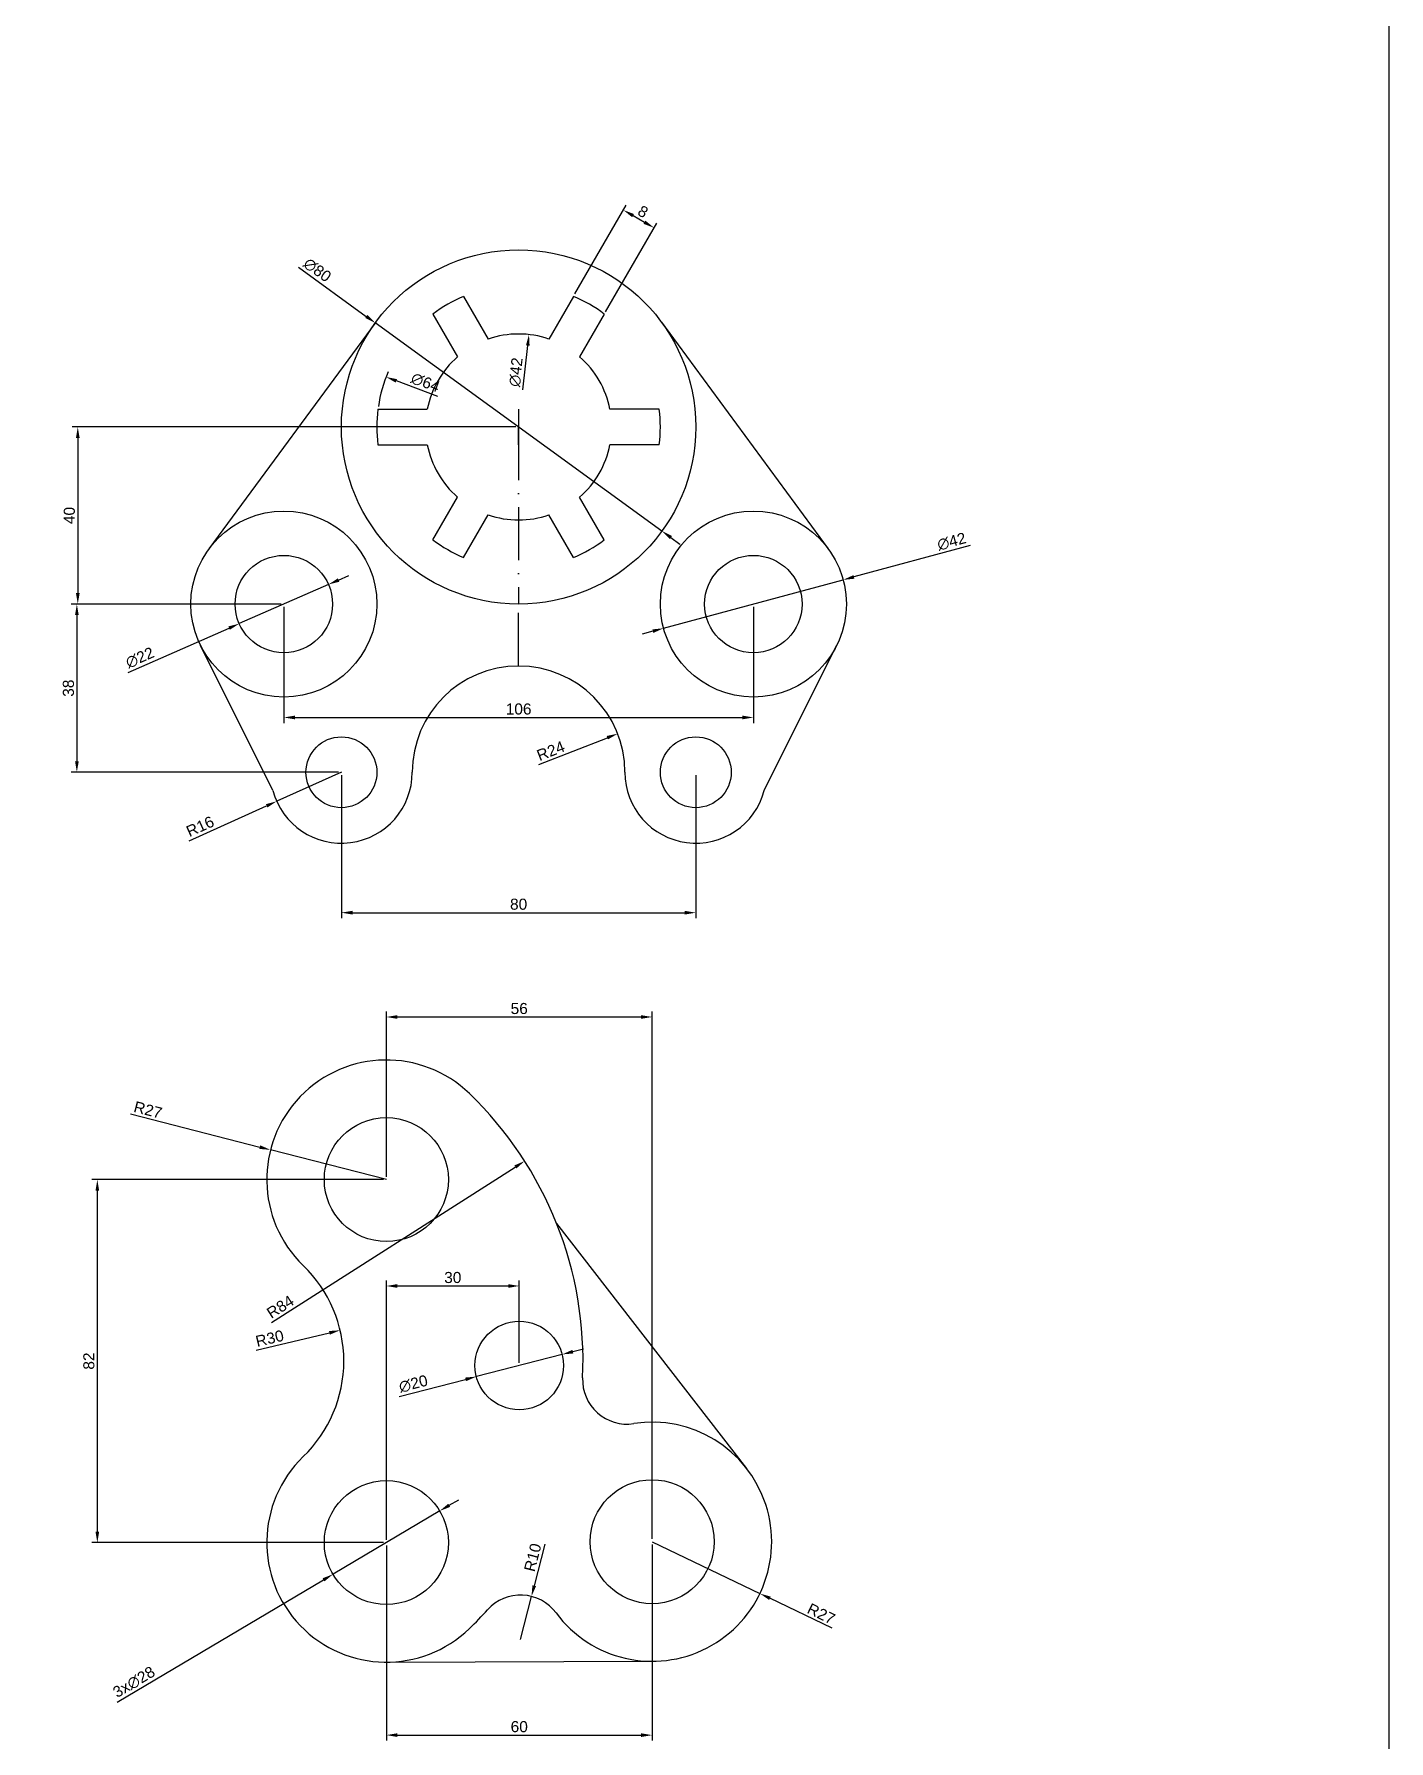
# Model space of a CAD drawing. Header units: millimetres. Extents: x 2016 to 2627, y 1255 to 2415.
# Drawn here: x 2320.9 to 2626.7, y 1773.8 to 2159.3 of the extents above; entities that cross this region are included whole.
import ezdxf

# ---------------------------------------------------------------- set-up
doc = ezdxf.new("R2010")
doc.units = ezdxf.units.MM
doc.linetypes.add('ACAD_ISO10W100', pattern=[18, 12, -3, 0, -3])
doc.styles.get("Standard").update_dxf_attribs({"font": 'arial.ttf'})
doc.dimstyles.new('ISO-25', dxfattribs={"dimtxt": 2.5, "dimasz": 2.5, "dimexe": 1.25, "dimexo": 0.625, "dimtad": 1, "dimtxsty": 'Standard', "dimcen": 2.5, "dimadec": 0, "dimazin": 0, "dimtfac": 1, "dimtmove": 0, "dimatfit": 3, "dimfxl": 1, "dimarcsym": 0})

# ---------------------------------------------------------------- blocks, each defined once
blk = doc.blocks.new('*U17')
for points in [[(-5.44, 4), (5.69, 4)], [(-5.44, -4), (5.69, -4)]]:
    blk.add_lwpolyline(points)
blk.add_arc((26.31, 0), 32, 172.8192, 187.1808)
blk = doc.blocks.new('*U18')
at = {"color": 0, "linetype": 'ByBlock', "lineweight": -2, "transparency": 16777216}
for p, rotation in [((2431.73, 2084.89), 299.9999999999999), ((2458.04, 2084.89), 239.9999999999999), ((2471.2, 2062.11), 180), ((2431.73, 2039.33), 59.99999999999999), ((2458.04, 2039.33), 120)]:
    blk.add_blockref('*U17', p, dxfattribs=dict(at, rotation=rotation))
blk.add_blockref('*U17', (2418.58, 2062.11), dxfattribs=at)
blk = doc.blocks.new('*D19')
at = {"color": 0, "lineweight": -2, "transparency": 16777216}
for p, q in [((2442.96, 2100.65), (2454.53, 2120.68)), ((2449.89, 2096.65), (2461.46, 2116.68)), ((2456.07, 2118.35), (2458.67, 2116.85))]:
    blk.add_line(p, q, dxfattribs=at)
at = {"color": 0, "transparency": 16777216}
for points in [[(2456.28, 2118.71), (2455.86, 2117.99), (2453.9, 2119.6)], [(2458.87, 2117.21), (2458.46, 2116.49), (2460.83, 2115.6)]]:
    blk.add_solid(points, dxfattribs=at)
at = {"layer": 'Defpoints', "color": 0, "transparency": 16777216}
for p in [(2460.83, 2115.6), (2442.65, 2100.11), (2449.58, 2096.11)]:
    blk.add_point(p, dxfattribs=at)
at = {"color": 0, "transparency": 16777216, "insert": (2458.32, 2119.24), "char_height": 2.5, "attachment_point": 5, "rotation": 330}
blk.add_mtext('8', dxfattribs=at)
blk = doc.blocks.new('*D20')
at = {"color": 0, "lineweight": -2, "transparency": 16777216}
blk.add_line((2431.18, 2079.03), (2432.3, 2088.99), dxfattribs=at)
at = {"color": 0, "transparency": 16777216}
blk.add_solid([(2431.89, 2089.04), (2432.72, 2088.95), (2432.58, 2091.48)], dxfattribs=at)
at = {"layer": 'Defpoints', "color": 0, "transparency": 16777216}
for p in [(2432.58, 2091.48), (2427.9, 2049.74)]:
    blk.add_point(p, dxfattribs=at)
at = {"color": 0, "transparency": 16777216, "insert": (2429.64, 2082.99), "char_height": 2.5, "attachment_point": 5, "rotation": 83.5967}
blk.add_mtext('∅42', dxfattribs=at)
blk = doc.blocks.new('*D21')
at = {"color": 0, "lineweight": -2, "transparency": 16777216}
for p, q in [((2380.58, 2106.67), (2395.85, 2095.58)), ((2462.6, 2047.1), (2397.87, 2094.11)), ((2464.63, 2045.64), (2466.65, 2044.17))]:
    blk.add_line(p, q, dxfattribs=at)
at = {"color": 0, "transparency": 16777216}
for points in [[(2396.1, 2095.92), (2395.61, 2095.25), (2397.87, 2094.11)], [(2464.87, 2045.97), (2464.38, 2045.3), (2462.6, 2047.1)]]:
    blk.add_solid(points, dxfattribs=at)
at = {"layer": 'Defpoints', "color": 0, "transparency": 16777216}
for p in [(2397.87, 2094.11), (2462.6, 2047.1)]:
    blk.add_point(p, dxfattribs=at)
at = {"color": 0, "transparency": 16777216, "insert": (2384.79, 2106.05), "char_height": 2.5, "attachment_point": 5, "rotation": 324.0113}
blk.add_mtext('∅80', dxfattribs=at)
blk = doc.blocks.new('*D22')
at = {"color": 0, "lineweight": -2, "transparency": 16777216}
blk.add_line((2412.03, 2077.47), (2402.64, 2081.02), dxfattribs=at)
blk.add_arc((2430.24, 2070.61), 32, 157.1038, 171.7002, dxfattribs=at)
at = {"color": 0, "transparency": 16777216}
blk.add_solid([(2402.78, 2081.41), (2402.49, 2080.63), (2400.3, 2081.9)], dxfattribs=at)
at = {"layer": 'Defpoints', "color": 0, "transparency": 16777216}
for p in [(2400.3, 2081.9), (2460.18, 2059.32)]:
    blk.add_point(p, dxfattribs=at)
at = {"color": 0, "transparency": 16777216, "insert": (2409.2, 2080.65), "char_height": 2.5, "attachment_point": 5, "rotation": 339.342}
blk.add_mtext('∅64', dxfattribs=at)
blk = doc.blocks.new('*D23')
at = {"color": 0, "lineweight": -2, "transparency": 16777216}
for p, q in [((2429.61, 2070.61), (2329.47, 2070.61)), ((2330.72, 2068.11), (2330.72, 2033.11)), ((2376.61, 2030.61), (2329.47, 2030.61))]:
    blk.add_line(p, q, dxfattribs=at)
at = {"color": 0, "transparency": 16777216}
for points in [[(2330.3, 2068.11), (2331.14, 2068.11), (2330.72, 2070.61)], [(2330.3, 2033.11), (2331.14, 2033.11), (2330.72, 2030.61)]]:
    blk.add_solid(points, dxfattribs=at)
at = {"layer": 'Defpoints', "color": 0, "transparency": 16777216}
for p in [(2430.24, 2070.61), (2330.72, 2030.61), (2377.24, 2030.61)]:
    blk.add_point(p, dxfattribs=at)
at = {"color": 0, "transparency": 16777216, "insert": (2328.82, 2050.61), "char_height": 2.5, "attachment_point": 5, "rotation": 90}
blk.add_mtext('40', dxfattribs=at)
blk = doc.blocks.new('*D24')
at = {"color": 0, "lineweight": -2, "transparency": 16777216}
for p, q in [((2376.61, 2030.61), (2329.26, 2030.61)), ((2330.51, 2028.11), (2330.51, 1995.11)), ((2389.61, 1992.61), (2329.26, 1992.61))]:
    blk.add_line(p, q, dxfattribs=at)
at = {"color": 0, "transparency": 16777216}
for points in [[(2330.1, 2028.11), (2330.93, 2028.11), (2330.51, 2030.61)], [(2330.1, 1995.11), (2330.93, 1995.11), (2330.51, 1992.61)]]:
    blk.add_solid(points, dxfattribs=at)
at = {"layer": 'Defpoints', "color": 0, "transparency": 16777216}
for p in [(2377.24, 2030.61), (2330.51, 1992.61), (2390.24, 1992.61)]:
    blk.add_point(p, dxfattribs=at)
at = {"color": 0, "transparency": 16777216, "insert": (2328.61, 2011.61), "char_height": 2.5, "attachment_point": 5, "rotation": 90}
blk.add_mtext('38', dxfattribs=at)
blk = doc.blocks.new('*D25')
at = {"color": 0, "lineweight": -2, "transparency": 16777216}
for p, q in [((2389.6, 2036.04), (2391.89, 2037.04)), ((2387.31, 2035.03), (2367.17, 2026.19)), ((2342.09, 2015.17), (2364.88, 2025.18))]:
    blk.add_line(p, q, dxfattribs=at)
at = {"color": 0, "transparency": 16777216}
for points in [[(2389.43, 2036.42), (2389.77, 2035.66), (2387.31, 2035.03)], [(2364.71, 2025.56), (2365.05, 2024.8), (2367.17, 2026.19)]]:
    blk.add_solid(points, dxfattribs=at)
at = {"layer": 'Defpoints', "color": 0, "transparency": 16777216}
for p in [(2387.31, 2035.03), (2367.17, 2026.19)]:
    blk.add_point(p, dxfattribs=at)
at = {"color": 0, "transparency": 16777216, "insert": (2344.74, 2018.49), "char_height": 2.5, "attachment_point": 5, "rotation": 23.7102}
blk.add_mtext('∅22', dxfattribs=at)
blk = doc.blocks.new('*D26')
at = {"color": 0, "lineweight": -2, "transparency": 16777216}
for p, q in [((2390.24, 1992.61), (2375.64, 1986.06)), ((2355.83, 1977.16), (2373.36, 1985.03))]:
    blk.add_line(p, q, dxfattribs=at)
at = {"color": 0, "transparency": 16777216}
blk.add_solid([(2373.19, 1985.41), (2373.53, 1984.65), (2375.64, 1986.06)], dxfattribs=at)
at = {"layer": 'Defpoints', "color": 0, "transparency": 16777216}
for p in [(2390.24, 1992.61), (2375.64, 1986.06)]:
    blk.add_point(p, dxfattribs=at)
at = {"color": 0, "transparency": 16777216, "insert": (2358.34, 1980.38), "char_height": 2.5, "attachment_point": 5, "rotation": 24.1722}
blk.add_mtext('R16', dxfattribs=at)
blk = doc.blocks.new('*D27')
at = {"color": 0, "lineweight": -2, "transparency": 16777216}
for p, q in [((2532.15, 2043.81), (2505.93, 2036.73)), ((2462.96, 2025.14), (2503.51, 2036.08)), ((2460.55, 2024.49), (2458.14, 2023.84))]:
    blk.add_line(p, q, dxfattribs=at)
at = {"color": 0, "transparency": 16777216}
for points in [[(2505.82, 2037.14), (2506.04, 2036.33), (2503.51, 2036.08)], [(2460.44, 2024.89), (2460.66, 2024.09), (2462.96, 2025.14)]]:
    blk.add_solid(points, dxfattribs=at)
at = {"layer": 'Defpoints', "color": 0, "transparency": 16777216}
for p in [(2503.51, 2036.08), (2462.96, 2025.14)]:
    blk.add_point(p, dxfattribs=at)
at = {"color": 0, "transparency": 16777216, "insert": (2528, 2044.73), "char_height": 2.5, "attachment_point": 5, "rotation": 15.1013}
blk.add_mtext('∅42', dxfattribs=at)
blk = doc.blocks.new('*D28')
at = {"color": 0, "lineweight": -2, "transparency": 16777216}
for p, q in [((2377.24, 2029.98), (2377.24, 2003.74)), ((2483.24, 2029.98), (2483.24, 2003.74)), ((2379.74, 2004.99), (2480.74, 2004.99))]:
    blk.add_line(p, q, dxfattribs=at)
at = {"color": 0, "transparency": 16777216}
for points in [[(2379.74, 2005.41), (2379.74, 2004.57), (2377.24, 2004.99)], [(2480.74, 2005.41), (2480.74, 2004.57), (2483.24, 2004.99)]]:
    blk.add_solid(points, dxfattribs=at)
at = {"layer": 'Defpoints', "color": 0, "transparency": 16777216}
for p in [(2377.24, 2030.61), (2483.24, 2030.61), (2483.24, 2004.99)]:
    blk.add_point(p, dxfattribs=at)
at = {"color": 0, "transparency": 16777216, "insert": (2430.24, 2006.89), "char_height": 2.5, "attachment_point": 5}
blk.add_mtext('106', dxfattribs=at)
blk = doc.blocks.new('*D29')
at = {"color": 0, "lineweight": -2, "transparency": 16777216}
for p, q in [((2390.24, 1991.98), (2390.24, 1959.65)), ((2470.24, 1991.98), (2470.24, 1959.65)), ((2392.74, 1960.9), (2467.74, 1960.9))]:
    blk.add_line(p, q, dxfattribs=at)
at = {"color": 0, "transparency": 16777216}
for points in [[(2392.74, 1961.32), (2392.74, 1960.48), (2390.24, 1960.9)], [(2467.74, 1961.32), (2467.74, 1960.48), (2470.24, 1960.9)]]:
    blk.add_solid(points, dxfattribs=at)
at = {"layer": 'Defpoints', "color": 0, "transparency": 16777216}
for p in [(2390.24, 1992.61), (2470.24, 1992.61), (2470.24, 1960.9)]:
    blk.add_point(p, dxfattribs=at)
at = {"color": 0, "transparency": 16777216, "insert": (2430.24, 1962.8), "char_height": 2.5, "attachment_point": 5}
blk.add_mtext('80', dxfattribs=at)
blk = doc.blocks.new('*D30')
at = {"color": 0, "lineweight": -2, "transparency": 16777216}
blk.add_line((2434.8, 1994.39), (2450.27, 2000.42), dxfattribs=at)
at = {"color": 0, "transparency": 16777216}
blk.add_solid([(2450.12, 2000.81), (2450.42, 2000.03), (2452.6, 2001.33)], dxfattribs=at)
at = {"layer": 'Defpoints', "color": 0, "transparency": 16777216}
for p in [(2452.6, 2001.33), (2430.24, 1992.61)]:
    blk.add_point(p, dxfattribs=at)
at = {"color": 0, "transparency": 16777216, "insert": (2437.48, 1997.45), "char_height": 2.5, "attachment_point": 5, "rotation": 21.3065}
blk.add_mtext('R24', dxfattribs=at)
blk = doc.blocks.new('*D57')
at = {"color": 0, "lineweight": -2, "transparency": 16777216}
for p, q in [((2342.61, 1915.44), (2371.81, 1907.95)), ((2400.38, 1900.62), (2374.23, 1907.33))]:
    blk.add_line(p, q, dxfattribs=at)
at = {"color": 0, "transparency": 16777216}
blk.add_solid([(2371.91, 1908.35), (2371.7, 1907.54), (2374.23, 1907.33)], dxfattribs=at)
at = {"layer": 'Defpoints', "color": 0, "transparency": 16777216}
for p in [(2374.23, 1907.33), (2400.38, 1900.62)]:
    blk.add_point(p, dxfattribs=at)
at = {"color": 0, "transparency": 16777216, "insert": (2346.57, 1916.36), "char_height": 2.5, "attachment_point": 5, "rotation": 345.6098}
blk.add_mtext('R27', dxfattribs=at)
blk = doc.blocks.new('*D58')
at = {"color": 0, "lineweight": -2, "transparency": 16777216}
for p, q in [((2414.57, 1827.04), (2416.72, 1828.31)), ((2412.42, 1825.76), (2388.34, 1811.47)), ((2339.59, 1782.54), (2386.19, 1810.2))]:
    blk.add_line(p, q, dxfattribs=at)
at = {"color": 0, "transparency": 16777216}
for points in [[(2414.36, 1827.39), (2414.78, 1826.68), (2412.42, 1825.76)], [(2385.98, 1810.55), (2386.4, 1809.84), (2388.34, 1811.47)]]:
    blk.add_solid(points, dxfattribs=at)
at = {"layer": 'Defpoints', "color": 0, "transparency": 16777216}
for p in [(2412.42, 1825.76), (2388.34, 1811.47)]:
    blk.add_point(p, dxfattribs=at)
at = {"color": 0, "transparency": 16777216, "insert": (2343.41, 1787.1), "char_height": 2.5, "attachment_point": 5, "rotation": 30.6853}
blk.add_mtext('3x∅28', dxfattribs=at)
blk = doc.blocks.new('*D59')
at = {"color": 0, "lineweight": -2, "transparency": 16777216}
for p, q in [((2436.16, 1818.29), (2433.76, 1808.87)), ((2430.68, 1796.76), (2433.14, 1806.45))]:
    blk.add_line(p, q, dxfattribs=at)
at = {"color": 0, "transparency": 16777216}
blk.add_solid([(2433.36, 1808.97), (2434.17, 1808.77), (2433.14, 1806.45)], dxfattribs=at)
at = {"layer": 'Defpoints', "color": 0, "transparency": 16777216}
for p in [(2433.14, 1806.45), (2430.68, 1796.76)]:
    blk.add_point(p, dxfattribs=at)
at = {"color": 0, "transparency": 16777216, "insert": (2433.43, 1815.26), "char_height": 2.5, "attachment_point": 5, "rotation": 75.7033}
blk.add_mtext('R10', dxfattribs=at)
blk = doc.blocks.new('*D60')
at = {"color": 0, "lineweight": -2, "transparency": 16777216}
for p, q in [((2400.38, 1817.99), (2400.38, 1773.88)), ((2460.38, 1818.19), (2460.38, 1773.88)), ((2402.88, 1775.13), (2457.88, 1775.13))]:
    blk.add_line(p, q, dxfattribs=at)
at = {"color": 0, "transparency": 16777216}
for points in [[(2402.88, 1775.55), (2402.88, 1774.71), (2400.38, 1775.13)], [(2457.88, 1775.55), (2457.88, 1774.71), (2460.38, 1775.13)]]:
    blk.add_solid(points, dxfattribs=at)
at = {"layer": 'Defpoints', "color": 0, "transparency": 16777216}
for p in [(2400.38, 1818.62), (2460.38, 1818.82), (2460.38, 1775.13)]:
    blk.add_point(p, dxfattribs=at)
at = {"color": 0, "transparency": 16777216, "insert": (2430.38, 1777.03), "char_height": 2.5, "attachment_point": 5}
blk.add_mtext('60', dxfattribs=at)
blk = doc.blocks.new('*D61')
at = {"color": 0, "lineweight": -2, "transparency": 16777216}
blk.add_line((2370.97, 1862.05), (2387.53, 1866), dxfattribs=at)
at = {"color": 0, "transparency": 16777216}
blk.add_solid([(2387.44, 1866.4), (2387.63, 1865.59), (2389.96, 1866.58)], dxfattribs=at)
at = {"layer": 'Defpoints', "color": 0, "transparency": 16777216}
for p in [(2389.96, 1866.58), (2360.78, 1859.62)]:
    blk.add_point(p, dxfattribs=at)
at = {"color": 0, "transparency": 16777216, "insert": (2374.04, 1864.73), "char_height": 2.5, "attachment_point": 5, "rotation": 13.419}
blk.add_mtext('R30', dxfattribs=at)
blk = doc.blocks.new('*D62')
at = {"color": 0, "lineweight": -2, "transparency": 16777216}
blk.add_line((2374.42, 1868.32), (2429.49, 1903.45), dxfattribs=at)
at = {"color": 0, "transparency": 16777216}
blk.add_solid([(2429.27, 1903.8), (2429.71, 1903.1), (2431.6, 1904.8)], dxfattribs=at)
at = {"layer": 'Defpoints', "color": 0, "transparency": 16777216}
for p in [(2431.6, 1904.8), (2360.78, 1859.62)]:
    blk.add_point(p, dxfattribs=at)
at = {"color": 0, "transparency": 16777216, "insert": (2376.44, 1871.86), "char_height": 2.5, "attachment_point": 5, "rotation": 32.5381}
blk.add_mtext('R84', dxfattribs=at)
blk = doc.blocks.new('*D63')
at = {"color": 0, "lineweight": -2, "transparency": 16777216}
for p, q in [((2399.76, 1900.62), (2333.88, 1900.62)), ((2335.13, 1898.12), (2335.13, 1821.12)), ((2399.76, 1818.62), (2333.88, 1818.62))]:
    blk.add_line(p, q, dxfattribs=at)
at = {"color": 0, "transparency": 16777216}
for points in [[(2334.72, 1898.12), (2335.55, 1898.12), (2335.13, 1900.62)], [(2334.72, 1821.12), (2335.55, 1821.12), (2335.13, 1818.62)]]:
    blk.add_solid(points, dxfattribs=at)
at = {"layer": 'Defpoints', "color": 0, "transparency": 16777216}
for p in [(2400.38, 1900.62), (2335.13, 1818.62), (2400.38, 1818.62)]:
    blk.add_point(p, dxfattribs=at)
at = {"color": 0, "transparency": 16777216, "insert": (2333.23, 1859.62), "char_height": 2.5, "attachment_point": 5, "rotation": 90}
blk.add_mtext('82', dxfattribs=at)
blk = doc.blocks.new('*D64')
at = {"color": 0, "lineweight": -2, "transparency": 16777216}
for p, q in [((2460.38, 1818.82), (2484.71, 1807.11)), ((2501, 1799.28), (2486.97, 1806.03))]:
    blk.add_line(p, q, dxfattribs=at)
at = {"color": 0, "transparency": 16777216}
blk.add_solid([(2487.15, 1806.41), (2486.79, 1805.66), (2484.71, 1807.11)], dxfattribs=at)
at = {"layer": 'Defpoints', "color": 0, "transparency": 16777216}
for p in [(2460.38, 1818.82), (2484.71, 1807.11)]:
    blk.add_point(p, dxfattribs=at)
at = {"color": 0, "transparency": 16777216, "insert": (2498.56, 1802.54), "char_height": 2.5, "attachment_point": 5, "rotation": 334.3149}
blk.add_mtext('R27', dxfattribs=at)
blk = doc.blocks.new('*D65')
at = {"color": 0, "lineweight": -2, "transparency": 16777216}
for p, q in [((2442.48, 1861.75), (2444.9, 1862.37)), ((2440.06, 1861.12), (2420.7, 1856.11)), ((2403.31, 1851.62), (2418.28, 1855.49))]:
    blk.add_line(p, q, dxfattribs=at)
at = {"color": 0, "transparency": 16777216}
for points in [[(2442.38, 1862.15), (2442.59, 1861.34), (2440.06, 1861.12)], [(2418.17, 1855.89), (2418.38, 1855.08), (2420.7, 1856.11)]]:
    blk.add_solid(points, dxfattribs=at)
at = {"layer": 'Defpoints', "color": 0, "transparency": 16777216}
for p in [(2440.06, 1861.12), (2420.7, 1856.11)]:
    blk.add_point(p, dxfattribs=at)
at = {"color": 0, "transparency": 16777216, "insert": (2406.47, 1854.47), "char_height": 2.5, "attachment_point": 5, "rotation": 14.4999}
blk.add_mtext('∅20', dxfattribs=at)
blk = doc.blocks.new('*D66')
at = {"color": 0, "lineweight": -2, "transparency": 16777216}
for p, q in [((2400.38, 1819.24), (2400.38, 1877.83)), ((2430.38, 1859.24), (2430.38, 1877.83)), ((2402.88, 1876.58), (2427.88, 1876.58))]:
    blk.add_line(p, q, dxfattribs=at)
at = {"color": 0, "transparency": 16777216}
for points in [[(2402.88, 1877), (2402.88, 1876.16), (2400.38, 1876.58)], [(2427.88, 1877), (2427.88, 1876.16), (2430.38, 1876.58)]]:
    blk.add_solid(points, dxfattribs=at)
at = {"layer": 'Defpoints', "color": 0, "transparency": 16777216}
for p in [(2430.38, 1876.58), (2430.38, 1858.62), (2400.38, 1818.62)]:
    blk.add_point(p, dxfattribs=at)
at = {"color": 0, "transparency": 16777216, "insert": (2415.38, 1878.48), "char_height": 2.5, "attachment_point": 5}
blk.add_mtext('30', dxfattribs=at)
blk = doc.blocks.new('*D67')
at = {"color": 0, "lineweight": -2, "transparency": 16777216}
for p, q in [((2400.38, 1901.24), (2400.38, 1938.59)), ((2402.88, 1937.34), (2457.88, 1937.34)), ((2460.38, 1819.44), (2460.38, 1938.59))]:
    blk.add_line(p, q, dxfattribs=at)
at = {"color": 0, "transparency": 16777216}
for points in [[(2402.88, 1937.75), (2402.88, 1936.92), (2400.38, 1937.34)], [(2457.88, 1937.75), (2457.88, 1936.92), (2460.38, 1937.34)]]:
    blk.add_solid(points, dxfattribs=at)
at = {"layer": 'Defpoints', "color": 0, "transparency": 16777216}
for p in [(2460.38, 1937.34), (2400.38, 1900.62), (2460.38, 1818.82)]:
    blk.add_point(p, dxfattribs=at)
at = {"color": 0, "transparency": 16777216, "insert": (2430.38, 1939.24), "char_height": 2.5, "width": 3.5863, "attachment_point": 5}
blk.add_mtext('56', dxfattribs=at)

msp = doc.modelspace()

# ---------------------------------------------------------------- linework, layer by layer
msp.add_line((2400.381, 1791.616), (2460.471, 1791.817))
msp.add_lwpolyline([(2016.491, 2414.846), (2626.697, 2414.846), (2626.697, 1255.302), (2016.491, 1255.302)], close=True)
for points in [[(2398.014, 2094.307), (2360.32, 2043.051)], [(2462.463, 2094.307), (2500.156, 2043.052)], [(2430.239, 2074.609), (2430.239, 2070.609)], [(2430.239, 2066.609), (2430.239, 2070.609)], [(2374.772, 1988.512), (2358.447, 2021.235)], [(2485.705, 1988.512), (2502.03, 2021.236)]]:
    msp.add_lwpolyline(points)
at = {"linetype": 'ACAD_ISO10W100'}
for points in [[(2430.239, 2070.609), (2430.239, 2030.609)], [(2430.239, 2016.61), (2430.239, 2030.609)]]:
    msp.add_lwpolyline(points, dxfattribs=at)
at = {"linetype": 'ByBlock'}
msp.add_lwpolyline([(2438.827, 1890.682), (2481.719, 1835.36)], dxfattribs=at)
for centre, radius in [((2430.239, 2070.609), 40), ((2377.238, 2030.61), 21), ((2483.239, 2030.611), 21), ((2377.238, 2030.61), 11), ((2483.239, 2030.611), 11), ((2390.238, 1992.61), 8), ((2470.238, 1992.61), 8)]:
    msp.add_circle(centre, radius)
for centre, radius in [((2400.381, 1900.616), 14), ((2430.381, 1858.616), 10), ((2400.381, 1818.616), 14), ((2460.381, 1818.817), 14)]:
    msp.add_circle(centre, radius, dxfattribs=at)
for centre, radius, start, end in [((2430.239, 2070.609), 21, 70.98058, 109.01942), ((2430.239, 2070.609), 21, 130.98058, 169.01942), ((2430.239, 2070.609), 21, 10.98058, 49.01942), ((2430.239, 2070.609), 21, 190.98058, 229.01942), ((2430.239, 2070.609), 21, 310.98058, 349.01942), ((2430.239, 2070.609), 21, 250.98058, 289.01942), ((2430.238, 1992.61), 24, 0, 180), ((2390.238, 1992.61), 16, 194.84081, 0), ((2470.238, 1992.61), 16, 180, 345.15919)]:
    msp.add_arc(centre, radius, start, end)
for centre, radius, start, end in [((2400.381, 1900.616), 27, 45.99657, 225.99657), ((2360.783, 1859.616), 84, 357.41464, 45.99657), ((2360.783, 1859.616), 30, 314.00343, 405.99657), ((2454.687, 1855.376), 10, 177.41464, 278.85148), ((2460.381, 1818.817), 27, 216.59629, 98.85148), ((2400.381, 1818.616), 27, 134.00343, 314.00343), ((2430.675, 1796.758), 10, 36.59629, 138.03313), ((2360.783, 1859.616), 84, 314.00343, 318.03313)]:
    msp.add_arc(centre, radius, start, end, dxfattribs=at)

# ---------------------------------------------------------------- block references
msp.add_blockref('*U18', (-14.649, 8.5))

# ---------------------------------------------------------------- dimensions: what is measured, and where the dimension line sits
dim = msp.add_aligned_dim(p1=(2442.649, 2100.105), p2=(2449.577, 2096.105), distance=22.507, dimstyle='ISO-25')
dim.commit()
dim.dimension.update_dxf_attribs({"geometry": '*D19', "text_midpoint": (2458.317, 2119.244)})
for p1, p2, picture, middle in [((2462.604, 2047.104), (2397.873, 2094.114), '*D21', (2383.631, 2104.458)), ((2427.897, 2049.74), (2432.581, 2091.478), '*D20', (2431.604, 2082.77)), ((2460.181, 2059.32), (2400.296, 2081.899), '*D22', (2408.502, 2078.805)), ((2462.964, 2025.139), (2503.513, 2036.082), '*D27', (2528.517, 2042.829)), ((2387.31, 2035.033), (2367.167, 2026.187), '*D25', (2345.538, 2016.687)), ((2440.063, 1861.12), (2420.7, 1856.112), '*D65', (2406.966, 1852.561))]:
    dim = msp.add_diameter_dim_2p(p1=p1, p2=p2, dimstyle='ISO-25')
    dim.commit()
    dim.dimension.update_dxf_attribs({"geometry": picture, "text_midpoint": middle, "dimtype": 163})
for base, p1, p2, picture, middle in [((2330.72, 2030.61), (2430.238, 2070.61), (2377.238, 2030.61), '*D23', (2328.819, 2050.61)), ((2330.514, 1992.61), (2377.238, 2030.61), (2390.238, 1992.61), '*D24', (2328.612, 2011.61)), ((2335.135, 1818.616), (2400.381, 1900.616), (2400.381, 1818.616), '*D63', (2333.233, 1859.616))]:
    dim = msp.add_linear_dim(base=base, p1=p1, p2=p2, angle=90, dimstyle='ISO-25')
    dim.commit()
    dim.dimension.update_dxf_attribs({"geometry": picture, "text_midpoint": middle})
for base, p1, p2, picture, middle in [((2483.238, 2004.989), (2377.238, 2030.61), (2483.238, 2030.61), '*D28', (2430.238, 2006.89)), ((2470.238, 1960.901), (2390.238, 1992.61), (2470.238, 1992.61), '*D29', (2430.238, 1962.802)), ((2430.381, 1876.581), (2400.381, 1818.616), (2430.381, 1858.616), '*D66', (2415.381, 1878.483)), ((2460.381, 1775.131), (2400.381, 1818.616), (2460.381, 1818.817), '*D60', (2430.381, 1777.033))]:
    dim = msp.add_linear_dim(base=base, p1=p1, p2=p2, dimstyle='ISO-25')
    dim.commit()
    dim.dimension.update_dxf_attribs({"geometry": picture, "text_midpoint": middle})
for center, mpoint, picture, middle in [((2430.238, 1992.61), (2452.598, 2001.33), '*D30', (2438.164, 1995.701)), ((2390.238, 1992.61), (2375.641, 1986.058), '*D26', (2359.12, 1978.643)), ((2400.381, 1900.616), (2374.228, 1907.326), '*D57', (2346.108, 1914.541)), ((2360.783, 1859.616), (2431.598, 1904.796), '*D62', (2377.462, 1870.257)), ((2360.783, 1859.616), (2389.964, 1866.578), '*D61', (2374.479, 1862.884)), ((2460.381, 1818.817), (2484.713, 1807.114), '*D64', (2497.744, 1800.847))]:
    dim = msp.add_radius_dim(center=center, mpoint=mpoint, dimstyle='ISO-25')
    dim.commit()
    dim.dimension.update_dxf_attribs({"geometry": picture, "text_midpoint": middle, "dimtype": 164})
dim = msp.add_linear_dim(base=(2460.381, 1937.337), p1=(2400.381, 1900.616), p2=(2460.381, 1818.817), text='56', dimstyle='ISO-25')
dim.commit()
dim.dimension.update_dxf_attribs({"geometry": '*D67', "text_midpoint": (2430.381, 1939.239)})
dim = msp.add_diameter_dim_2p(p1=(2412.421, 1825.761), p2=(2388.341, 1811.472), text='3x<>', dimstyle='ISO-25')
dim.commit()
dim.dimension.update_dxf_attribs({"geometry": '*D58', "text_midpoint": (2344.418, 1785.407), "dimtype": 163})
dim = msp.add_radius_dim(center=(2430.675, 1796.758), mpoint=(2433.145, 1806.449), dimstyle='ISO-25')
dim.commit()
dim.dimension.update_dxf_attribs({"geometry": '*D59', "text_midpoint": (2433.428, 1815.259)})

doc.saveas('drawing.dxf')
